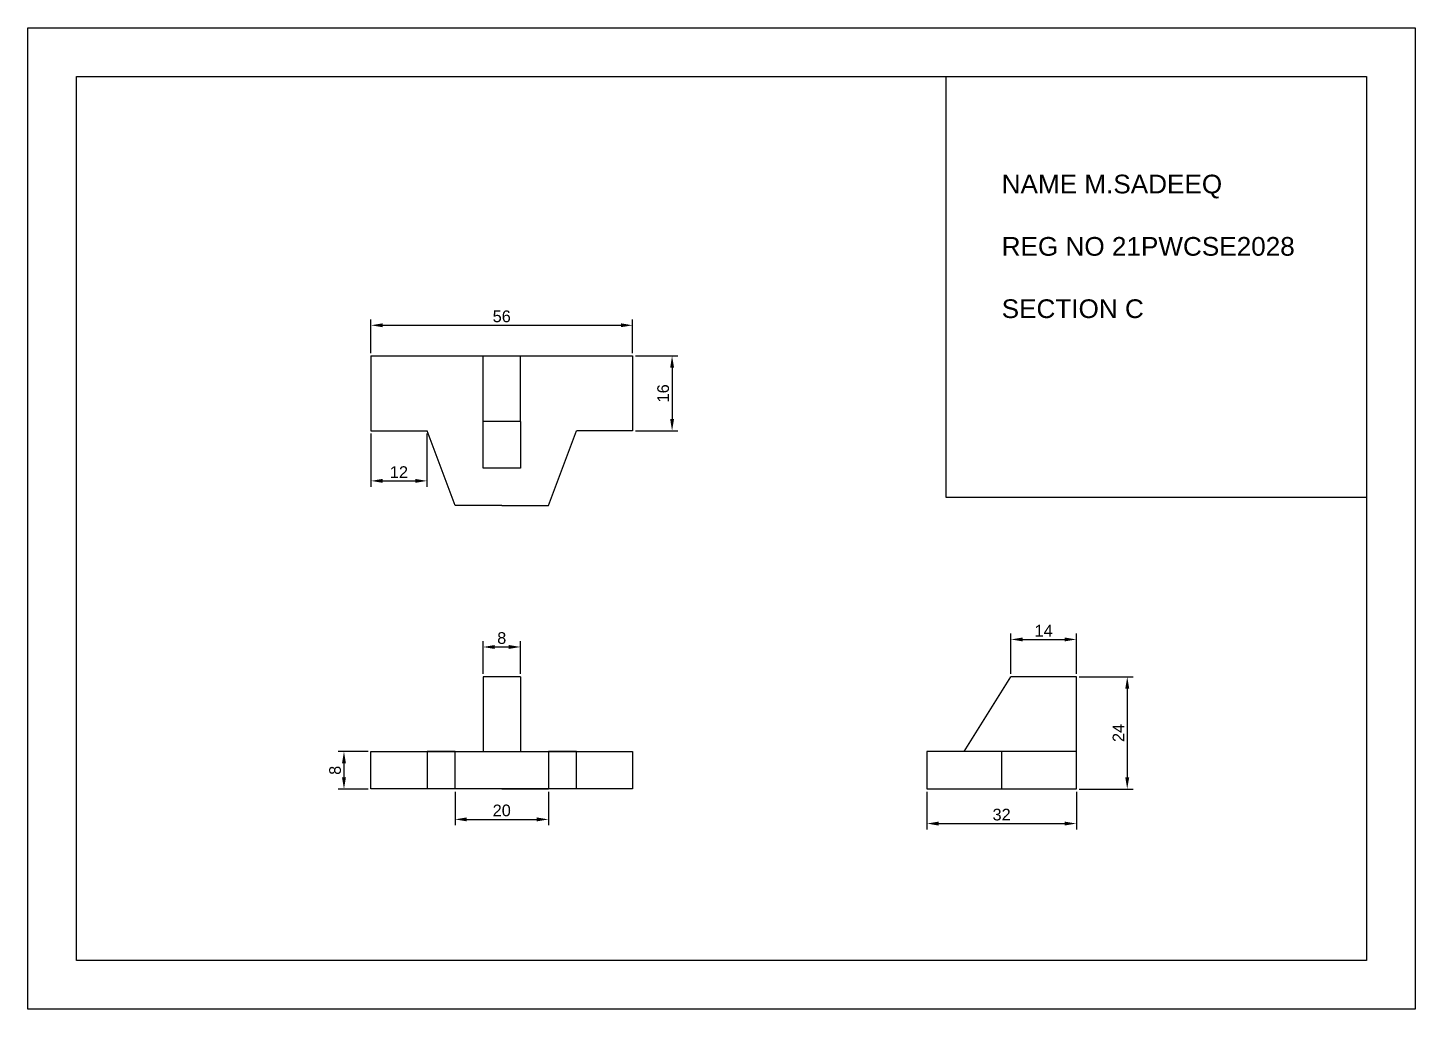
# Model space of a CAD drawing. Header units: millimetres. Extents: x 1466 to 4029, y 929 to 3406.
# Drawn here: x 2599 to 2896, y 2062.7 to 2272.7 of the extents above; entities that cross this region are included whole.
import ezdxf

# ---------------------------------------------------------------- set-up
doc = ezdxf.new("R2010")
doc.units = ezdxf.units.MM
for name, color, linetype, lineweight in [('dimension LINES', 6, 'Continuous', 9), ('FV SV TV', 5, 'Continuous', 30), ('SHEET DIVISION', 1, 'Continuous', 13)]:
    doc.layers.add(name, color=color, linetype=linetype, lineweight=lineweight)
doc.styles.get("Standard").update_dxf_attribs({"font": 'arial.ttf'})
doc.dimstyles.new('ISO-25', dxfattribs={"dimtxt": 2.5, "dimasz": 2.5, "dimexe": 1.25, "dimexo": 0.625, "dimtad": 1, "dimtxsty": 'Standard', "dimcen": 2.5, "dimadec": 0, "dimazin": 0, "dimtfac": 1, "dimtmove": 0, "dimatfit": 3, "dimfxl": 1, "dimarcsym": 0})

# ---------------------------------------------------------------- blocks, each defined once
blk = doc.blocks.new('*D3')
at = {"layer": 'Defpoints', "color": 0, "transparency": 16777216}
for p in [(2728.43, 2202.48), (2728.43, 2186.48), (2736.89, 2186.48)]:
    blk.add_point(p, dxfattribs=at)
at = {"layer": 'dimension LINES', "color": 0, "lineweight": -2, "transparency": 16777216}
for p, q in [((2729.06, 2202.48), (2738.14, 2202.48)), ((2736.89, 2199.98), (2736.89, 2188.98)), ((2729.06, 2186.48), (2738.14, 2186.48))]:
    blk.add_line(p, q, dxfattribs=at)
at = {"layer": 'dimension LINES', "color": 0, "transparency": 16777216}
for points in [[(2736.48, 2199.98), (2737.31, 2199.98), (2736.89, 2202.48)], [(2736.48, 2188.98), (2737.31, 2188.98), (2736.89, 2186.48)]]:
    blk.add_solid(points, dxfattribs=at)
at = {"layer": 'dimension LINES', "color": 0, "transparency": 16777216, "insert": (2734.99, 2194.48), "char_height": 2.5, "attachment_point": 5, "rotation": 90}
blk.add_mtext('16', dxfattribs=at)
blk = doc.blocks.new('*D4')
at = {"layer": 'Defpoints', "color": 0, "transparency": 16777216}
for p in [(2728.43, 2209.04), (2672.43, 2202.48), (2728.43, 2202.48)]:
    blk.add_point(p, dxfattribs=at)
at = {"layer": 'dimension LINES', "color": 0, "lineweight": -2, "transparency": 16777216}
for p, q in [((2672.43, 2203.11), (2672.43, 2210.29)), ((2728.43, 2203.11), (2728.43, 2210.29)), ((2674.93, 2209.04), (2725.93, 2209.04))]:
    blk.add_line(p, q, dxfattribs=at)
at = {"layer": 'dimension LINES', "color": 0, "transparency": 16777216}
for points in [[(2674.93, 2209.46), (2674.93, 2208.63), (2672.43, 2209.04)], [(2725.93, 2209.46), (2725.93, 2208.63), (2728.43, 2209.04)]]:
    blk.add_solid(points, dxfattribs=at)
at = {"layer": 'dimension LINES', "color": 0, "transparency": 16777216, "insert": (2700.43, 2210.94), "char_height": 2.5, "attachment_point": 5}
blk.add_mtext('56', dxfattribs=at)
blk = doc.blocks.new('*D5')
at = {"layer": 'Defpoints', "color": 0, "transparency": 16777216}
for p in [(2704.43, 2140.21), (2696.43, 2133.82), (2704.43, 2133.82)]:
    blk.add_point(p, dxfattribs=at)
at = {"layer": 'dimension LINES', "color": 0, "lineweight": -2, "transparency": 16777216}
for p, q in [((2696.43, 2134.45), (2696.43, 2141.46)), ((2704.43, 2134.45), (2704.43, 2141.46)), ((2698.93, 2140.21), (2701.93, 2140.21))]:
    blk.add_line(p, q, dxfattribs=at)
at = {"layer": 'dimension LINES', "color": 0, "transparency": 16777216}
for points in [[(2698.93, 2140.63), (2698.93, 2139.79), (2696.43, 2140.21)], [(2701.93, 2140.63), (2701.93, 2139.79), (2704.43, 2140.21)]]:
    blk.add_solid(points, dxfattribs=at)
at = {"layer": 'dimension LINES', "color": 0, "transparency": 16777216, "insert": (2700.43, 2142.11), "char_height": 2.5, "attachment_point": 5}
blk.add_mtext('8', dxfattribs=at)
blk = doc.blocks.new('*D7')
at = {"layer": 'Defpoints', "color": 0, "transparency": 16777216}
for p in [(2690.43, 2109.82), (2710.43, 2109.82), (2710.43, 2103.32)]:
    blk.add_point(p, dxfattribs=at)
at = {"layer": 'dimension LINES', "color": 0, "lineweight": -2, "transparency": 16777216}
for p, q in [((2690.43, 2109.2), (2690.43, 2102.07)), ((2710.43, 2109.2), (2710.43, 2102.07)), ((2692.93, 2103.32), (2707.93, 2103.32))]:
    blk.add_line(p, q, dxfattribs=at)
at = {"layer": 'dimension LINES', "color": 0, "transparency": 16777216}
for points in [[(2692.93, 2103.74), (2692.93, 2102.9), (2690.43, 2103.32)], [(2707.93, 2103.74), (2707.93, 2102.9), (2710.43, 2103.32)]]:
    blk.add_solid(points, dxfattribs=at)
at = {"layer": 'dimension LINES', "color": 0, "transparency": 16777216, "insert": (2700.43, 2105.22), "char_height": 2.5, "attachment_point": 5}
blk.add_mtext('20', dxfattribs=at)
blk = doc.blocks.new('*D8')
at = {"layer": 'Defpoints', "color": 0, "transparency": 16777216}
for p in [(2823.43, 2133.82), (2823.43, 2109.82), (2834.32, 2109.82)]:
    blk.add_point(p, dxfattribs=at)
at = {"layer": 'dimension LINES', "color": 0, "lineweight": -2, "transparency": 16777216}
for p, q in [((2824.06, 2133.82), (2835.57, 2133.82)), ((2834.32, 2131.32), (2834.32, 2112.32)), ((2824.06, 2109.82), (2835.57, 2109.82))]:
    blk.add_line(p, q, dxfattribs=at)
at = {"layer": 'dimension LINES', "color": 0, "transparency": 16777216}
for points in [[(2833.9, 2131.32), (2834.74, 2131.32), (2834.32, 2133.82)], [(2833.9, 2112.32), (2834.74, 2112.32), (2834.32, 2109.82)]]:
    blk.add_solid(points, dxfattribs=at)
at = {"layer": 'dimension LINES', "color": 0, "transparency": 16777216, "insert": (2832.44, 2121.82), "char_height": 2.5, "attachment_point": 5, "rotation": 90}
blk.add_mtext('24', dxfattribs=at)
blk = doc.blocks.new('*D9')
at = {"layer": 'Defpoints', "color": 0, "transparency": 16777216}
for p in [(2672.43, 2117.82), (2666.66, 2109.82), (2672.43, 2109.82)]:
    blk.add_point(p, dxfattribs=at)
at = {"layer": 'dimension LINES', "color": 0, "lineweight": -2, "transparency": 16777216}
for p, q in [((2671.81, 2117.82), (2665.41, 2117.82)), ((2666.66, 2115.32), (2666.66, 2112.32)), ((2671.81, 2109.82), (2665.41, 2109.82))]:
    blk.add_line(p, q, dxfattribs=at)
at = {"layer": 'dimension LINES', "color": 0, "transparency": 16777216}
for points in [[(2666.24, 2115.32), (2667.08, 2115.32), (2666.66, 2117.82)], [(2666.24, 2112.32), (2667.08, 2112.32), (2666.66, 2109.82)]]:
    blk.add_solid(points, dxfattribs=at)
at = {"layer": 'dimension LINES', "color": 0, "transparency": 16777216, "insert": (2664.76, 2113.82), "char_height": 2.5, "attachment_point": 5, "rotation": 90}
blk.add_mtext('8', dxfattribs=at)
blk = doc.blocks.new('*D10')
at = {"layer": 'Defpoints', "color": 0, "transparency": 16777216}
for p in [(2672.43, 2186.48), (2684.43, 2186.48), (2684.43, 2175.75)]:
    blk.add_point(p, dxfattribs=at)
at = {"layer": 'dimension LINES', "color": 0, "lineweight": -2, "transparency": 16777216}
for p, q in [((2672.43, 2185.86), (2672.43, 2174.5)), ((2684.43, 2185.86), (2684.43, 2174.5)), ((2674.93, 2175.75), (2681.93, 2175.75))]:
    blk.add_line(p, q, dxfattribs=at)
at = {"layer": 'dimension LINES', "color": 0, "transparency": 16777216}
for points in [[(2674.93, 2176.17), (2674.93, 2175.33), (2672.43, 2175.75)], [(2681.93, 2176.17), (2681.93, 2175.33), (2684.43, 2175.75)]]:
    blk.add_solid(points, dxfattribs=at)
at = {"layer": 'dimension LINES', "color": 0, "transparency": 16777216, "insert": (2678.43, 2177.63), "char_height": 2.5, "attachment_point": 5}
blk.add_mtext('12', dxfattribs=at)
blk = doc.blocks.new('*D11')
at = {"layer": 'Defpoints', "color": 0, "transparency": 16777216}
for p in [(2823.43, 2141.82), (2809.43, 2133.82), (2823.43, 2133.82)]:
    blk.add_point(p, dxfattribs=at)
at = {"layer": 'dimension LINES', "color": 0, "lineweight": -2, "transparency": 16777216}
for p, q in [((2809.43, 2134.45), (2809.43, 2143.07)), ((2811.93, 2141.82), (2820.93, 2141.82)), ((2823.43, 2134.45), (2823.43, 2143.07))]:
    blk.add_line(p, q, dxfattribs=at)
at = {"layer": 'dimension LINES', "color": 0, "transparency": 16777216}
for points in [[(2811.93, 2142.24), (2811.93, 2141.41), (2809.43, 2141.82)], [(2820.93, 2142.24), (2820.93, 2141.41), (2823.43, 2141.82)]]:
    blk.add_solid(points, dxfattribs=at)
at = {"layer": 'dimension LINES', "color": 0, "transparency": 16777216, "insert": (2816.43, 2143.7), "char_height": 2.5, "attachment_point": 5}
blk.add_mtext('14', dxfattribs=at)
blk = doc.blocks.new('*D12')
at = {"layer": 'Defpoints', "color": 0, "transparency": 16777216}
for p in [(2791.43, 2109.82), (2823.43, 2109.82), (2823.43, 2102.43)]:
    blk.add_point(p, dxfattribs=at)
at = {"layer": 'dimension LINES', "color": 0, "lineweight": -2, "transparency": 16777216}
for p, q in [((2791.43, 2109.2), (2791.43, 2101.18)), ((2823.43, 2109.2), (2823.43, 2101.18)), ((2793.93, 2102.43), (2820.93, 2102.43))]:
    blk.add_line(p, q, dxfattribs=at)
at = {"layer": 'dimension LINES', "color": 0, "transparency": 16777216}
for points in [[(2793.93, 2102.84), (2793.93, 2102.01), (2791.43, 2102.43)], [(2820.93, 2102.84), (2820.93, 2102.01), (2823.43, 2102.43)]]:
    blk.add_solid(points, dxfattribs=at)
at = {"layer": 'dimension LINES', "color": 0, "transparency": 16777216, "insert": (2807.43, 2104.33), "char_height": 2.5, "attachment_point": 5}
blk.add_mtext('32', dxfattribs=at)

msp = doc.modelspace()

# ---------------------------------------------------------------- linework, layer by layer
for points in [[(2598.97, 2272.701), (2895.97, 2272.701), (2895.97, 2062.701), (2598.97, 2062.701)], [(2609.434, 2262.237), (2885.507, 2262.237), (2885.507, 2073.164), (2609.434, 2073.164)]]:
    msp.add_lwpolyline(points, close=True)
at = {"layer": 'FV SV TV'}
for p, q in [((2795.507, 2262.237), (2795.507, 2172.237)), ((2672.434, 2202.484), (2672.434, 2186.484)), ((2672.434, 2202.484), (2728.434, 2202.484)), ((2696.434, 2188.484), (2696.434, 2202.484)), ((2704.434, 2188.484), (2704.434, 2202.484)), ((2728.434, 2202.484), (2728.434, 2186.484)), ((2672.434, 2186.484), (2684.434, 2186.484)), ((2690.434, 2170.484), (2684.434, 2186.484)), ((2704.434, 2188.484), (2696.434, 2188.484)), ((2696.434, 2178.484), (2696.434, 2188.484)), ((2704.434, 2188.484), (2704.434, 2178.484)), ((2710.434, 2170.484), (2716.434, 2186.484)), ((2728.434, 2186.484), (2716.434, 2186.484)), ((2704.434, 2178.484), (2696.434, 2178.484)), ((2795.507, 2172.237), (2885.507, 2172.237)), ((2700.434, 2170.484), (2690.434, 2170.484)), ((2700.434, 2170.484), (2710.434, 2170.484)), ((2704.434, 2133.824), (2696.434, 2133.824)), ((2696.434, 2133.824), (2696.434, 2117.824)), ((2704.434, 2133.824), (2704.434, 2117.824)), ((2799.434, 2117.824), (2809.434, 2133.824)), ((2823.434, 2133.824), (2809.434, 2133.824)), ((2823.434, 2117.824), (2823.434, 2133.824)), ((2672.434, 2109.824), (2672.434, 2117.824)), ((2672.434, 2117.824), (2728.434, 2117.824)), ((2690.434, 2117.824), (2684.434, 2117.824)), ((2684.434, 2117.824), (2684.434, 2109.824)), ((2690.434, 2109.824), (2690.434, 2117.824)), ((2716.434, 2117.824), (2710.434, 2117.824)), ((2710.434, 2117.824), (2710.434, 2109.824)), ((2716.434, 2109.824), (2716.434, 2117.824)), ((2728.434, 2117.824), (2728.434, 2109.824)), ((2807.434, 2117.824), (2791.434, 2117.824)), ((2791.434, 2117.824), (2791.434, 2109.824)), ((2823.434, 2117.824), (2807.434, 2117.824)), ((2807.434, 2117.824), (2807.434, 2109.824)), ((2823.434, 2109.824), (2823.434, 2117.824)), ((2684.434, 2109.824), (2672.434, 2109.824)), ((2690.434, 2109.824), (2684.434, 2109.824)), ((2700.434, 2109.824), (2690.434, 2109.824)), ((2710.434, 2109.824), (2690.434, 2109.824)), ((2700.434, 2109.824), (2710.434, 2109.824)), ((2716.434, 2109.824), (2710.434, 2109.824)), ((2728.434, 2109.824), (2716.434, 2109.824)), ((2791.434, 2109.824), (2807.434, 2109.824)), ((2807.434, 2109.824), (2823.434, 2109.824))]:
    msp.add_line(p, q, dxfattribs=at)

# ---------------------------------------------------------------- texts
at = {"layer": 'SHEET DIVISION', "insert": (2807.446, 2241.262), "char_height": 4, "attachment_point": 1}
msp.add_mtext_dynamic_manual_height_columns('NAME M.SADEEQ\\P\\PREG NO 21PWCSE2028\\P\\PSECTION C', width=63.20355, gutter_width=20, heights=[0], dxfattribs=at)

# ---------------------------------------------------------------- dimensions: what is measured, and where the dimension line sits
at = {"layer": 'dimension LINES'}
for base, p1, p2, picture, middle in [((2728.434, 2209.042), (2672.434, 2202.484), (2728.434, 2202.484), '*D4', (2700.434, 2210.943)), ((2684.434, 2175.752), (2672.434, 2186.484), (2684.434, 2186.484), '*D10', (2678.434, 2177.632)), ((2823.434, 2141.823), (2809.434, 2133.824), (2823.434, 2133.824), '*D11', (2816.434, 2143.703)), ((2704.434, 2140.21), (2696.434, 2133.824), (2704.434, 2133.824), '*D5', (2700.434, 2142.112)), ((2710.434, 2103.318), (2690.434, 2109.824), (2710.434, 2109.824), '*D7', (2700.434, 2105.22)), ((2823.434, 2102.426), (2791.434, 2109.824), (2823.434, 2109.824), '*D12', (2807.434, 2104.328))]:
    dim = msp.add_linear_dim(base=base, p1=p1, p2=p2, dimstyle='ISO-25', dxfattribs=at)
    dim.commit()
    dim.dimension.update_dxf_attribs({"geometry": picture, "text_midpoint": middle})
for base, p1, p2, picture, middle in [((2736.892, 2186.484), (2728.434, 2202.484), (2728.434, 2186.484), '*D3', (2734.991, 2194.484)), ((2834.32, 2109.824), (2823.434, 2133.824), (2823.434, 2109.824), '*D8', (2832.44, 2121.824)), ((2666.659, 2109.824), (2672.434, 2117.824), (2672.434, 2109.824), '*D9', (2664.758, 2113.824))]:
    dim = msp.add_linear_dim(base=base, p1=p1, p2=p2, angle=90, dimstyle='ISO-25', dxfattribs=at)
    dim.commit()
    dim.dimension.update_dxf_attribs({"geometry": picture, "text_midpoint": middle})

doc.saveas('drawing.dxf')
